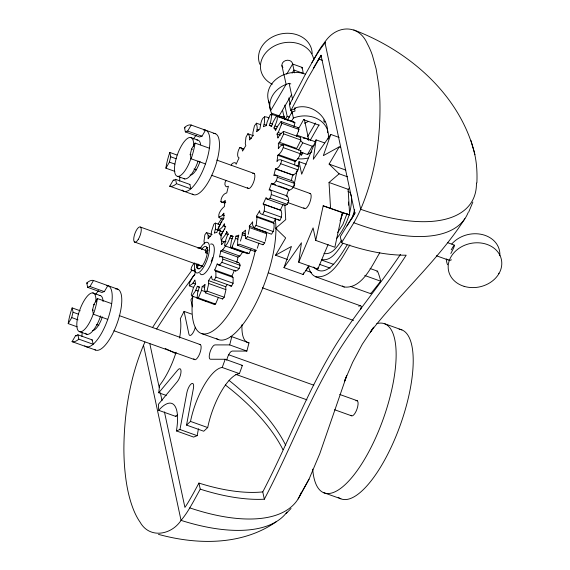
<?xml version="1.0" encoding="UTF-8"?>
<svg xmlns="http://www.w3.org/2000/svg" width="570" height="570" viewBox="0 0 570 570"><rect width="100%" height="100%" fill="white"/><g stroke="black" fill="none" stroke-linecap="round" stroke-linejoin="round"><path stroke-width="0.85" d="M327.558 132.76C328.534 115.981 310.244 102.073 294.419 108.193L295.025 111.036L292.082 112.019L287.594 119.657M218.374 297.447L215.574 304.059L214.249 304.373L197.042 298.217L197.733 292.104A6.227 2.13 -70.3 0 1 197.982 291.163L199.365 287.159A28.799 9.861 -70.3 0 1 197.32 286.268L195.802 290.159A6.227 2.13 -70.3 0 1 195.368 291.07L191.997 296.015L191.235 294.79L193.387 287.9A6.227 2.13 -70.3 0 1 193.793 287.009L195.674 283.625A28.799 9.861 -70.3 0 1 194.904 279.998L192.966 283.112A6.227 2.13 -70.3 0 1 192.496 283.696L189.361 285.841L193.636 287.387M214.249 304.373L214.263 303.511M476.883 182.87C477.375 171.007 476.534 158.994 472.957 147.616M212.154 234.569L206.426 232.517L208.1 234.926A6.227 2.13 -70.3 0 1 208.185 235.602L208.093 238.83A28.799 9.861 -70.3 0 1 211.107 235.453L211.427 231.969A6.227 2.13 -70.3 0 1 211.605 231.057L213.864 224.174L214.619 223.604L215.367 223.098L220.277 224.858M227.231 284.608A28.799 9.854 -70.4 0 1 225.72 286.753L225.855 289.66A6.227 2.13 -70.3 0 1 225.784 290.472L224.195 297.227L222.606 299.008L205.407 292.852L206.995 291.07L208.584 284.316A6.227 2.13 -70.3 0 0 208.656 283.504L208.499 280.597A28.799 9.861 -70.3 0 0 211.498 276.079L211.883 278.644A6.227 2.13 -70.3 0 0 212.069 279.079L213.037 279.849L214.406 279.927L231.605 286.083L233.094 283.247L233.116 277.911A6.227 2.13 -70.3 0 0 232.952 277.391L231.905 276.115L214.705 269.959A28.799 9.861 -70.3 0 0 217.17 264.01L218.246 264.394M240.433 241.089L242.079 235.61L242.328 232.895A58.503 20.028 -70.3 0 0 245.549 230.13L244.979 233.957L245.791 238.631L262.991 244.787L264.829 242.685M348.555 205.179L348.555 202.029M263.91 211.883C264.594 209.076 265.057 205.257 263.162 203.932A58.503 20.028 -70.3 0 0 266.062 197.59C270.102 203.583 273.251 190.957 270.08 189.874L287.252 196.002L288.278 197.961L288.733 201.053M248.242 234.291L249.453 228.463L249.311 226.098A58.503 20.028 -70.3 0 0 252.645 221.823L252.617 225.121L254.327 228.064L256.243 224.694L256.97 218.388L256.415 216.222A58.503 20.028 -70.3 0 0 259.642 210.722L259.792 212.667L261.096 213.957L279.849 220.447C281.929 217.455 282.556 211.698 280.362 210.088L263.162 203.932M223.483 219.015C214.32 218.78 220.626 209.34 224.409 206.54A58.503 20.028 -70.3 0 1 225.292 200.334C218.253 207.309 220.704 193.999 226.76 192.924A58.503 20.028 -70.3 0 1 228.449 186.219C225.264 188.67 223.454 183.255 226.205 180.419M277.818 155.275L295.018 161.431C297.918 159.472 300.746 155.083 300.86 150.722L283.661 144.566C283.639 148.656 280.846 153.195 277.818 155.275A58.503 20.028 -70.3 0 1 276.942 161.481L278.395 159.935L280.404 159.707L298.837 166.404C298.324 170.33 295.88 174.42 292.666 175.047L275.467 168.891A58.503 20.028 -70.3 0 1 273.785 175.603C281.124 173.016 275.103 185.051 272.132 184.039L289.289 190.195C292.26 189.361 294.555 186.497 294.726 183.49L277.526 177.341M262.207 230.715L266.511 232.254L266.61 234.926L265.228 241.245M268.919 118.097C261.502 113.181 260.768 124.11 259.906 128.92A58.503 20.028 -70.3 0 0 256.685 131.684L257.248 127.815L256.443 123.184L254.441 125.856L252.859 132.789L252.923 135.724A58.503 20.028 -70.3 0 0 249.582 139.999L249.824 137.869L251.463 138.496M166.283 395.445L158.759 392.759L159.564 385.405A44.617 15.276 -70.3 0 0 176.066 352.267M250.95 249.354L248.976 253.565L247.551 253.664L230.351 247.508L231.47 240.483L232.938 236.358A58.503 20.028 -70.3 0 1 230.594 235.645C230.472 237.177 225.243 249.738 224.737 244.174C225.62 240.64 226.347 236.97 228.292 233.843A58.503 20.028 -70.3 0 1 226.639 231.406C226.981 235.766 216.315 241.573 225.257 241.751M247.551 253.664L247.644 252.781M264.623 116.601L264.466 122.614L263.404 126.725A58.503 20.028 -70.3 0 1 266.29 125.664L267.195 121.852L270.116 115.09L270.458 114.406L271.883 114.306L270.779 121.275L269.289 125.464L271.748 126.341M289.068 120.576L285.855 119.308M214.406 279.927L215.895 277.091L215.916 271.755A6.227 2.13 -70.3 0 0 215.752 271.242L214.705 269.959M215.895 277.091L233.094 283.247M328.085 244.537L317.818 269.068L298.701 262.228L301.466 242.763L283.988 267.651L303.105 274.491L309.097 265.955M324.43 142.856L316.065 139.864L313.301 159.329L330.778 134.442L339.143 137.434M317.818 269.068L318.053 267.373M232.311 246.333L235.096 239.799L235.944 236.151A58.503 20.028 -70.3 0 0 238.823 235.089L237.768 239.208L237.612 245.264L254.811 251.42L256.493 250.316L239.272 244.224L237.612 245.264M343.104 212.354L340.554 219.785M254.327 228.064L271.527 234.22C274.056 231.092 274.704 225.891 273.614 222.371L256.415 216.222M158.759 392.759L177.712 370.058A7.56 2.586 -70.3 0 1 181.025 371.64A7.56 2.586 -70.3 0 1 177.306 381.658L158.353 404.358L158.702 410.322A44.617 15.276 -70.3 0 1 176.408 430.92L179.963 429.509L186.853 392.773A7.56 2.586 -70.3 0 1 191.42 383.738A7.56 2.586 -70.3 0 1 193.422 388.341L186.533 425.078L203.732 431.226L207.708 427.564A44.617 15.276 -70.3 0 1 239.407 373.635L242.414 365.406L225.214 359.257L210.522 359.25A7.56 2.586 -70.3 0 1 210.024 352.082A7.56 2.586 -70.3 0 1 214.99 344.907L229.682 344.907L246.881 351.063L248.99 342.841A44.617 15.276 -70.3 0 1 241.986 324.679M176.408 430.92L193.608 437.076L197.163 435.665L198.453 428.775M281.637 160.248C281.096 164.303 278.409 168.535 275.467 168.891M222.001 221.773L221.146 222.336L218.417 227.58A6.227 2.13 -70.3 0 0 218.061 228.513L216.864 232.532A28.799 9.861 -70.3 0 0 214.349 233.13L215.346 229.154A6.227 2.13 -70.3 0 0 215.489 228.271L215.374 223.134M197.042 298.217L198.374 297.903L201.16 291.341A6.227 2.13 -70.3 0 0 201.445 290.344L202.222 286.482A28.799 9.861 -70.3 0 0 205.072 284.437L204.516 288.107A6.227 2.13 -70.3 0 0 204.48 288.919L205.392 292.83M195.531 269.118L193.636 270.686A6.227 2.13 -70.3 0 1 193.223 270.857C188.741 270.721 192.425 264.637 194.584 263.062M293.956 126.825L294.925 122.757L293.835 121.902L276.635 115.746C278.901 118.275 275.203 124.93 273.935 127.979A58.503 20.028 -70.3 0 1 275.595 130.416L277.355 126.512L281.074 121.531L298.274 127.687L298.851 129.753M293.45 187.623L297.169 170.323M298.837 166.404L298.067 166.005L299.029 161.68L306.19 164.238M323.176 205.82L342.285 212.66L334.854 247.252L315.744 240.412L323.176 205.82L349.652 214.89L348.149 189.311L349.495 188.157M230.608 336.435A44.617 15.276 -70.3 0 0 231.791 336.685L229.682 344.907M201.445 290.344L205.549 291.769M354.661 209.746L352.203 218.075M258.923 243.169L257.284 248.214M347.023 213.643L342.905 224.388L337.697 232.517M245.791 238.631L247.594 236.657M225.471 245.948L223.055 249.439A6.227 2.13 -70.3 0 1 222.599 249.888L220.782 250.985A28.799 9.861 -70.3 0 1 219.414 257.006L221.11 256.372A6.227 2.13 -70.3 0 1 221.466 256.422C224.68 258.231 221.602 264.473 218.773 264.829A6.227 2.13 -70.3 0 1 218.41 264.836L217.17 264.01M221.124 256.365L238.296 262.521A6.227 2.13 -70.4 0 1 238.659 262.57C241.837 264.466 238.908 270.493 235.994 270.978A6.227 2.13 -70.4 0 1 235.61 270.992L218.41 264.836M206.995 291.07L224.195 297.227M281.074 121.531L281.751 123.277L281.352 124.538M298.83 129.81L298.694 130.252M298.652 130.38L298.324 131.378M281.331 124.602L281.145 125.165M281.124 125.222L278.702 131.463L277.027 134.1A58.503 20.028 -70.3 0 1 277.875 138.097L279.849 134.691L283.468 131.357L300.668 137.513L300.689 140.526M298.26 131.563L296.421 136.429M225.214 359.257L222.207 367.479A44.617 15.276 -70.3 0 0 190.508 421.408L186.533 425.078M283.988 267.651L291.434 246.454L275.545 255.225L287.487 259.5M330.778 134.442L323.333 155.631L339.228 146.868L340.418 147.295M303.105 274.491L303.675 272.859M288.555 201.495L288.384 201.944M472.872 202.051L468.668 212.168M231.228 165.585C230.9 163.284 236.001 161.032 236.172 164.224A58.503 20.028 -70.3 0 1 239.072 157.883C235.075 156.643 240.497 140.534 242.585 151.093A58.503 20.028 -70.3 0 1 245.82 145.599L245.264 143.426L245.984 137.128L247.9 133.751L253.28 135.674M288.199 202.393C287.43 205.3 285.242 205.663 283.618 205.015L266.418 198.866M218.595 217.248L221.851 215.788L223.896 213.13A58.503 20.028 -70.3 0 0 223.882 218.41L221.972 220.74L218.844 227.209L218.766 230.458L222.386 227.124L224.359 223.725A58.503 20.028 -70.3 0 0 225.207 227.722C223.048 231.377 220.027 236.073 221.16 240.291M283.646 134.007L283.468 131.357M144.915 342.093A57.869 19.879 -70.4 0 0 143.512 345.27C129.889 377.967 124.053 413.599 123.889 448.925A244.416 83.947 -70.4 0 0 124.695 468.177C125.92 482.434 128.3 496.762 133.672 510.1A242.678 83.348 -70.4 0 0 140.099 522.17C149.525 539.02 171.428 535.08 181.046 520.374A57.869 19.879 -70.4 0 0 189.774 507.906A201.68 69.269 -70.4 0 0 193.743 501.009L200.241 489.146L198.937 483.075A148.257 67.574 30.4 0 0 262.77 491.91L264.323 499.22A159.13 72.532 30.4 0 1 200.241 489.146M316.065 139.864L301.687 174.206L299.029 161.68M298.701 262.228L313.087 227.886L315.744 240.412M283.49 134.37L280.319 140.982L278.352 143.412A58.503 20.028 -70.3 0 1 278.338 148.692L280.383 146.027L283.632 144.566M234.519 270.266L234.37 270.166A28.799 9.854 -70.4 0 1 233.03 273.557L231.905 276.115M300.461 141.068L296.706 148.449L279.507 142.293M298.096 498.957L309.033 479.185L319.77 453.756L346.767 375.53L344.494 381.209L352.673 362.256L362.32 344.18L373.742 327.159L370.357 332.111C400.418 293.094 438.173 260.319 464.899 218.666M223.739 230.323L222.906 231.463A6.227 2.13 -70.3 0 0 222.428 232.239L220.64 235.873A28.799 9.861 -70.3 0 0 219.186 233.543L220.519 230.537M195.781 290.201L198.26 291.042M232.254 246.447L231.776 247.416L230.351 247.508M379.812 252.724C372.096 265.25 362.135 289.019 344.244 287.016L315.581 276.756C311.391 275.004 309.424 270.465 308.334 266.34L305.898 270.486L311.576 272.517M263.696 212.289L263.383 212.895M262.77 491.91C288.52 442.676 307.529 389.93 337.205 342.762C356.635 312.139 380.268 284.494 400.461 254.398M263.176 213.294L262.863 213.893M264.323 499.22C290.151 450.243 309.318 397.803 338.751 350.735C359.642 317.782 385.014 287.957 406.189 255.196A151.05 68.849 30.4 0 1 341.587 242.713L340.29 236.671L352.538 216.735A42.116 14.464 -70.4 0 0 354.768 212.71L321.017 55.276L321.487 55.447A41.767 14.92 -68.5 0 0 319.036 59.081L307.615 78.646L290.778 110.765L289.46 104.688L304.822 75.361L317.433 52.917A54.699 18.789 -70.4 0 1 324.85 42.137C336.022 25.016 358.794 23.562 367.436 43.968A241.024 82.785 -70.4 0 1 372.395 55.326L376.143 68.913L378.672 84.574A241.024 82.785 -70.4 0 1 379.926 102.222C380.667 138.653 375.031 175.646 360.682 209.283A54.699 18.789 -70.4 0 1 353.842 222.756L341.587 242.713M349.887 244.929C342.15 256.949 332.844 278.744 315.581 276.756M198.937 483.075L194.398 491.468A194.192 66.697 -70.4 0 1 188.478 501.849A45.123 15.497 -70.4 0 1 184.915 507.4L164.452 411.946M191.606 314.084L184.082 311.391L180.32 318.744A44.617 15.276 -70.3 0 1 179.578 338.046M340.333 220.205L339.977 220.839M299.742 495.95L309.033 479.185M347.13 245C341.195 254.199 326.76 280.96 313.607 267.002M313.293 68.393L318.716 58.959A42.116 14.464 -70.4 0 1 321.017 55.276M242.877 251.712L240.241 255.588A6.227 2.13 -70.4 0 1 239.778 256.037L237.968 257.134A28.799 9.854 -70.4 0 1 236.814 262.385M77.164 326.817L68.208 323.61L71.735 317.597A25.921 8.878 -70.3 0 1 73.074 312.253L72.141 307.9L80.206 310.785M93.509 280.497A32.404 11.094 -70.3 0 0 86.747 283.005L87.68 287.365A25.921 8.878 -70.3 0 1 89.982 286.511L93.509 280.497L117.883 289.225M174.855 171.371L165.891 168.164L169.425 162.151A25.921 8.878 -70.3 0 1 170.765 156.807L169.832 152.454L176.999 155.019M191.199 125.051A32.404 11.094 -70.3 0 0 184.438 127.559L185.371 131.919A25.921 8.878 -70.3 0 1 187.665 131.064L191.199 125.051L215.567 133.779M72.062 341.644L75.589 335.63A25.921 8.878 -70.3 0 0 77.891 334.782L92.226 339.905L93.152 344.266L78.824 339.136A32.404 11.094 -70.3 0 1 72.062 341.644L95.468 350.016M107.766 319.371L93.43 314.241L92.497 309.888A25.921 8.878 -70.3 0 0 93.836 304.544L97.363 298.53L111.699 303.66M87.68 287.365L102.016 292.495A25.921 8.878 -70.3 0 1 104.317 291.641L107.844 285.627M169.753 186.198L173.28 180.184A25.921 8.878 -70.3 0 0 175.581 179.336L189.91 184.459L190.843 188.82L176.508 183.69A32.404 11.094 -70.3 0 1 169.753 186.198L193.159 194.57M205.449 163.925L191.121 158.795L190.188 154.441A25.921 8.878 -70.3 0 0 191.527 149.098L195.054 143.084L209.389 148.214M185.371 131.919L199.707 137.042A25.921 8.878 -70.3 0 1 202.001 136.194L205.528 130.181M286.717 74.129L292.652 64.025L302.207 67.445L303.333 73.73M292.104 73.16L293.928 70.046L303.489 73.466M301.751 68.222L302.207 67.445M291.719 94.442L279.129 115.867L279.001 115.254M197.327 263.903L196.458 265.385L197.647 265.812M207.252 253.372L205.756 252.838A8.101 2.772 -70.3 0 0 205.243 250.43L206.995 247.458L207.893 247.779M198.403 264.138A8.101 2.772 -70.3 0 0 198.716 264.822L196.971 267.793L199.657 268.755M205.756 252.838L207.509 249.867L208.399 250.187M285.142 119.736L287.166 116.28L284.801 105.122M291.598 121.068L293.379 118.04L292.082 112.019M298.431 128.934L303.746 119.372M298.488 150.074L302.756 142.821L300.34 140.37M307.494 136.8L315.588 123.027M299.97 154.484L301.58 155.061L302.927 152.767M310.123 140.526L319.036 124.844M301.067 152.254L307.437 154.534L312.31 146.241L314.519 144.944M275.545 255.225L285.677 237.982L275.631 228.285L285.734 219.614L284.85 204.623M347.501 176.8L339.136 173.807L329.097 164.103L339.228 146.868M152.803 327.102L168.784 302.193L191.712 270.493M311.925 62.501L317.754 53.038A54.663 19.508 -68.8 0 1 325.584 42.408L324.85 42.13L360.682 209.283L361.416 209.539A149.753 68.257 30.4 0 0 476.434 183.056M156.622 328.954L172.254 305.185L194.598 274.583M293.251 122.814L293.835 121.902M354.768 212.71L355.238 212.874A41.767 15.005 -68.6 0 1 352.858 216.857L347.052 225.863M342.805 243.454C337.875 250.266 331.576 261.473 321.687 259.571M243.134 251.705L242.799 252.225L225.599 246.069M341.915 240.02C337.718 245.77 332.339 255.068 323.988 253.529M276.6 115.796L273.051 122.087L271.641 126.177A58.503 20.028 -70.3 0 0 269.289 125.464M192.902 296.763L190.9 299.791L192.404 306.881M206.447 232.524L204.844 234.897L204.017 241.138A6.227 2.13 -70.3 0 0 204.06 241.808L204.68 243.96M280.903 163.804L298.139 169.917M350.507 286.446L370.778 293.707L380.682 281.195A124.26 56.637 30.4 0 0 377.547 271.17L370.137 268.52M376.913 271.947L377.547 271.17M297.868 128.143L298.274 127.687M336.671 238.452C346.054 226.888 351.996 211.748 351.462 196.757M224.509 229.432L224.858 229.069M278.851 154.776L296.079 160.904M286.133 513.563L291.035 508.461M330.543 208.05L329.033 182.471L339.136 173.807M239.756 256.058L222.578 249.909M300.233 137.826L300.668 137.513M197.89 248.199L200.747 247.387A6.227 2.13 -70.3 0 1 201.032 247.608L201.039 247.622M276.372 521.643C242.321 545.632 197.213 545.013 158.481 534.368M324.986 121.845L324.059 121.267M293.529 175.161L276.329 169.005M307.437 154.534L311.854 151.941M237.875 262.677L238.317 262.521M290.814 83.933L289.14 83.334L286.104 84.353A25.921 21.297 -12 0 0 270.615 110.708L271.897 114.563M296.122 165.891L298.067 166.005M270.045 189.846L269.083 190.081A58.503 20.028 -70.3 0 0 271.455 183.326L275.552 184.787M287.252 196.002L286.283 196.237A58.503 20.028 -70.3 0 0 288.655 189.482L289.289 190.195M300.483 150.786L300.86 150.722M231.605 286.083L230.252 286.012L229.318 285.299M288.107 120.512L289.083 120.462M246.881 351.063L232.19 351.063A7.56 2.586 -70.3 0 0 226.718 360.204M241.495 365.406L242.414 365.406M279.806 220.44L277.205 219.201M226.012 241.238L224.024 241.872A6.227 2.13 -70.3 0 0 223.533 242.293L221.559 244.701A28.799 9.861 -70.3 0 0 221.538 240.255M348.006 191.199L350.172 192.681L351.419 196.408M235.588 270.985L234.826 270.472M342.285 212.66L349.652 214.89M303.824 119.75L319.115 125.222M287.166 116.28L289.56 117.135M271.605 113.174L281.537 116.729M271.883 114.306L276.179 115.845M277.255 116.23L281.552 117.769M283.703 118.539L284.779 118.923A5.401 2.458 30.4 0 1 284.494 116.066M277.725 116.601L294.925 122.757M270.458 114.406L272.097 114.99M281.751 123.277L298.951 129.433M270.258 123.227L272.716 124.103M275.039 125.999L277.49 126.882M296.692 135.09L315.809 141.93M264.181 124.381L266.639 125.258M273.935 127.979L276.087 128.749M256.443 123.184L260.746 124.723M283.696 133.879L300.896 140.035M278.181 132.518L281.459 133.694M302.756 142.821L312.31 146.241M277.027 134.1L280.305 135.275M257.213 129.39L258.851 129.974M278.352 143.412L283.269 145.172M283.418 147.687L300.618 153.843M329.097 164.103L345.819 170.088M184.438 127.559L185.335 127.879M239.578 147.53L243.882 149.069M187.665 131.064L202.001 136.194M329.033 182.471L348.149 189.311M190.48 137.47L197.647 140.035M274.882 174.769L292.724 181.032L294.704 183.433M191.527 149.098L192.425 149.418M276.421 181.004L293.621 187.16M216.728 160.07L254.163 173.465M292.973 187.352L310.429 193.601M447.386 242.592L454.069 244.986M278.83 185.963L287.843 189.183M190.188 154.441L191.085 154.762M170.765 156.807L176.137 158.731M271.626 194.669L288.826 200.825M194.007 169.005L196.5 169.896M211.477 175.254L248.071 188.349M287.715 202.535L304.344 208.485M436.421 255.78L448.063 259.934M169.425 162.151L174.798 164.075M270.187 198.239L287.387 204.388M263.939 204.338L281.124 210.465M177.648 176.358L184.808 178.923M264.323 211.071L281.523 217.22M173.28 180.184L174.178 180.505M224.138 201.709L225.777 202.293M220.618 201.588L224.694 203.034M256.928 217.184L274.134 223.376M275.631 228.285L276.828 228.713M256.115 225.407L273.315 231.562M222.763 214.947L224.402 215.531M249.311 226.098L261.131 230.33M249.539 227.587L266.739 233.743M322.064 260.219L333.785 264.416M364.772 275.502L380.682 281.195M223.319 225.87L225.777 226.746M242.328 232.895L245.549 234.049M242.257 234.804L245.528 235.98M247.572 236.714L264.772 242.87M319.449 264.302L330.094 268.107M235.944 236.151L238.089 236.921M215.339 229.197L217.79 230.081M218.766 230.458L222.856 231.926M225.777 233.729L228.228 234.605M231.506 235.773L233.144 236.365M230.594 235.645L232.738 236.415M235.574 238.353L238.032 239.229M219.186 233.543L221.338 234.313M229.952 237.982L232.41 238.859M208.192 235.638L210.643 236.514M231.776 247.416L248.976 253.565M224.509 245.214L225.585 245.599M220.782 250.985L237.968 257.134M140.534 227.109L205.77 250.444M268.491 272.887L360.482 305.798M205.243 250.43L206.141 250.75M223.027 259.158L240.212 265.307M221.987 262.407L239.179 268.555M384.85 323.81L401.886 329.887M219.322 264.779L220.398 265.164M198.716 264.822L202.599 266.211M134.449 241.994L203.006 266.546M215.745 271.22L232.945 277.376M262.364 287.807L353.5 320.454M190.993 269.717L192.069 270.102M193.658 270.672L195.289 271.263M208.499 280.597L225.699 286.753M208.656 283.468L225.855 289.617M192.988 283.076L195.446 283.96M202.222 286.482L204.68 287.358M197.32 286.268L199.778 287.145M198.374 297.903L215.574 304.059M191.997 296.015L197.377 297.939M201.673 299.478L202.749 299.863M204.901 300.632L205.977 301.017M86.747 283.005L87.645 283.326M231.791 336.685L248.99 342.841M89.982 286.511L104.317 291.641M92.789 292.916L99.957 295.481M201.502 333.543L218.709 339.677M93.836 304.544L94.734 304.865M119.187 315.573L200.405 344.636M228.485 354.683L313.814 385.199M339.748 394.476L357.319 400.76M92.497 309.888L93.395 310.208M73.074 312.253L78.446 314.177M222.207 367.479L239.407 373.635M96.359 324.465L98.867 325.363M113.943 330.757L194.32 359.52M235.802 374.369L306.966 399.848M334.597 409.737L351.341 415.737M71.735 317.597L78.005 319.841M79.957 331.804L87.124 334.369M75.589 335.63L76.487 335.951M190.508 421.408L207.708 427.564M158.702 410.322L175.902 416.471A44.617 15.276 -70.3 0 1 177.477 414.775M179.963 429.509L197.163 435.665M323.81 492.701L340.846 498.786M294.419 108.193L295.723 108.685M318.716 58.959L319.036 59.081A141.36 63.633 31.4 0 1 322.228 60.306M353.842 222.749L354.162 222.87A152.162 68.443 31.5 0 0 468.077 212.681M353.785 29.932C409.381 50.944 460.56 95.261 474.931 154.719M344.244 287.016L342.37 285.962M242.799 252.225L242.108 251.712M247.9 133.751L249.197 135.553L249.817 137.826M271.455 183.326L272.089 184.039M222.592 298.986L222.314 298.402M324.059 121.624L324.344 122.244M262.977 244.758L262.813 244.231M470.97 140.519L472.851 147.302M283.995 74.627L286.104 84.353L270.615 110.708L268.534 100.933M175.581 179.336L176.508 183.69M149.753 343.389L159.244 387.65M160.362 392.851L162.037 400.667M143.512 345.263L181.046 520.374A157.213 71.656 30.4 0 0 286.974 512.074M77.891 334.782L78.824 339.136M498.75 273.18L498.871 273.743M323.575 119.971L323.66 120.363M292.652 64.025L294.526 72.86M304.401 119.465L308.783 140.099M289.14 83.334L292.624 99.757M300.939 152.055L301.58 155.061M281.929 65.543L283.896 74.798M288.805 97.926L290.087 103.939M291.363 109.96L292.096 113.401M282.599 110.38L284.416 118.923M184.082 311.391L188.905 334.098A7.56 2.586 -70.3 0 0 191.834 334.412A7.56 2.586 -70.3 0 0 195.353 327.173M175.902 416.471L175.831 415.772M254.811 251.42L254.762 250.508M189.34 285.848L189.311 283.361L192.432 277.269A6.227 2.13 -70.3 0 1 192.902 276.635L194.847 274.647A28.799 9.861 -70.3 0 1 195.246 270.907M303.24 138.246A5.401 4.439 -12 0 1 308.47 140.12M282.905 67.602A5.401 4.439 -12 0 1 285.606 60.562A5.401 4.439 -12 0 1 292.624 64.317M259.842 64.282A27.004 22.187 -12 0 1 281.074 33.894A27.004 22.187 -12 0 1 312.161 53.744M272.289 84.246A27.004 22.187 -12 0 1 273.016 46.726A27.004 22.187 -12 0 1 313.806 59.764M106.754 285.463A32.404 11.094 -70.3 0 1 107.36 320.497A32.404 11.094 -70.3 0 1 84.738 345.791M82.023 336.564A32.404 11.094 -70.3 0 1 82.137 332.467M95.568 294.533A32.404 11.094 -70.3 0 1 98.539 290.686M97.363 298.53A32.404 11.094 -70.3 0 1 93.43 314.241M68.208 323.61A32.404 11.094 -70.3 0 1 72.141 307.9M92.226 339.905A25.921 8.878 -70.3 0 1 91.77 340.155M115.582 288.926A32.404 11.094 -70.3 0 1 117.384 322.613A32.404 11.094 -70.3 0 1 94.513 349.403M102.358 316.892A15.119 5.18 -70.3 0 1 92.397 330.529M203.661 130.067A32.404 11.094 -70.3 0 1 205.229 164.559A32.404 11.094 -70.3 0 1 182.143 190.045M179.707 181.118A32.404 11.094 -70.3 0 1 179.821 177.021M193.259 139.087A32.404 11.094 -70.3 0 1 196.23 135.24M195.054 143.084A32.404 11.094 -70.3 0 1 191.121 158.795M165.891 168.164A32.404 11.094 -70.3 0 1 169.832 152.454M189.91 184.459A25.921 8.878 -70.3 0 1 189.461 184.709M213.273 133.48A32.404 11.094 -70.3 0 1 215.068 167.167A32.404 11.094 -70.3 0 1 192.204 193.957M200.042 161.438A15.119 5.18 -70.3 0 1 190.088 175.083M376.784 323.639A89.796 30.844 -70.4 0 1 376.563 435.758A89.796 30.844 -70.4 0 1 312.702 469.16M399.093 329.204A89.796 30.844 -70.4 0 1 400.033 425.776A89.796 30.844 -70.4 0 1 338.245 497.318M99.194 295.488A20.52 7.025 -70.3 0 1 103.085 301.523M100.641 315.887A20.52 7.025 -70.3 0 1 85.308 333.215M93.473 313.322A20.52 7.025 -70.3 0 1 78.054 330.522A20.52 7.025 -70.3 0 1 84.488 300.019A20.52 7.025 -70.3 0 1 95.874 301.929M199.265 344.487A8.101 2.772 -70.3 0 1 199.778 353.535A8.101 2.772 -70.3 0 1 193.807 358.673M355.908 400.803A8.101 2.786 -70.4 0 1 357.048 408.911A8.101 2.786 -70.4 0 1 350.949 415.252M275.046 218.232A71.62 24.51 -70.4 0 1 257.22 300.604A71.62 24.51 -70.4 0 1 216.593 338.63M255.324 250.601A71.62 24.51 -70.4 0 1 214.263 329.987A71.62 24.51 -70.4 0 1 192.874 296.222M218.061 224.117A71.62 24.51 -70.4 0 1 222.193 217.74M212.489 257.647A10.26 3.513 -70.3 0 1 211.221 261.787M200.063 248.591A16.202 5.543 -70.3 0 1 209.518 247.159A16.202 5.543 -70.3 0 1 201.011 270.679A16.202 5.543 -70.3 0 1 194.819 263.091M210.572 244.152A16.202 5.543 -70.3 0 1 211.855 261.544A16.202 5.543 -70.3 0 1 199.92 273.208M201.445 249.639A11.885 4.068 -70.3 0 1 207.516 250.202A11.885 4.068 -70.3 0 1 201.809 266.568A11.885 4.068 -70.3 0 1 196.465 263.903M201.217 266.389A11.885 4.068 -70.3 0 1 201.246 265.613M293.379 118.04A25.921 21.297 -12 0 1 318.887 119.643A25.921 21.297 -12 0 1 328.113 139.123M308.078 158.025A25.921 21.297 -12 0 1 297.775 158.788M269.403 103.156A25.921 21.297 -12 0 1 276.286 79.116A25.921 21.297 -12 0 1 305.164 74.043M280.44 117.677A8.008 3.648 30.4 0 1 284.159 116.558M308.199 121.51A25.921 21.297 -12 0 1 304.494 123.191M289.382 104.538A24.503 22.821 -20.8 0 1 290.636 103.918M290.686 110.601A24.46 22.864 -20.8 0 1 294.861 108.863M301.046 492.815A160.327 72.119 31.5 0 1 189.774 507.877M165.193 348.484A148.848 67.844 30.4 0 1 175.888 353.714M225.321 384.978A148.848 67.844 30.4 0 1 282.934 449.687M229.083 380.439A149.525 67.303 31.4 0 1 285.705 445.305M295.018 161.431A58.503 20.028 -70.3 0 1 294.576 164.88M292.666 175.047A58.503 20.028 -70.3 0 1 291.213 180.911M283.083 204.153A58.503 20.028 -70.3 0 1 280.362 210.088M275.844 218.645A58.503 20.028 -70.3 0 1 273.614 222.371M309.289 193.458A8.101 2.772 -70.3 0 1 309.802 202.5A8.101 2.772 -70.3 0 1 303.831 207.644M342.855 212.489A8.101 2.772 -70.3 0 1 341.216 216.507M451.205 249.888A8.016 0.698 -62.1 0 1 454.518 245.371A8.016 0.698 -62.1 0 1 450.827 253.5M451.447 259.799A8.016 4.553 -80.2 0 1 447.543 259.307M451.789 243.981A27.004 22.187 -12 0 1 482.455 234.598A27.004 22.187 -12 0 1 499.826 255.731M447.557 264.765A27.004 22.187 -12 0 1 446.267 258.837M196.885 140.042A20.52 7.025 -70.3 0 1 200.661 144.823M198.104 161.096A20.52 7.025 -70.3 0 1 183.519 178.332M191.164 157.876A20.52 7.025 -70.3 0 1 175.745 175.076A20.52 7.025 -70.3 0 1 182.172 144.573A20.52 7.025 -70.3 0 1 193.565 146.483M252.674 173.487A8.101 2.772 -70.3 0 1 253.679 181.972A8.101 2.772 -70.3 0 1 247.565 187.509M370.643 293.087A122.465 55.817 30.4 0 1 370.778 293.692M361.038 307.337A8.094 2.187 -65.9 0 1 360.817 309.168M358.722 306.24A8.094 3.22 -63.5 0 1 361.473 306.66M464.144 286.354A27.004 22.187 -12 0 0 501.643 261.01A27.004 22.187 -12 0 0 459.156 248.214A27.004 22.187 -12 0 0 464.144 286.354M138.282 239.35A8.101 2.772 -70.3 0 0 140.298 226.953A8.101 2.772 -70.3 0 0 133.9 237.348A8.101 2.772 -70.3 0 0 138.282 239.35"/></g></svg>
